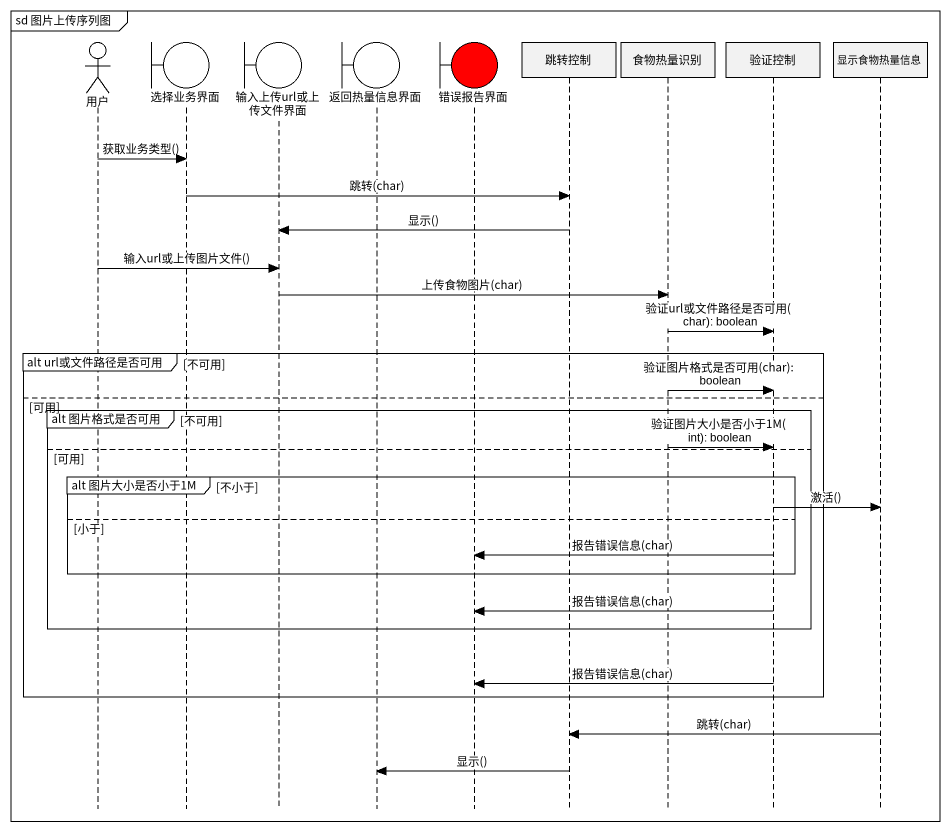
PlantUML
@startuml
mainframe sd 图片上传序列图
hide footbox
actor 用户
boundary 选择业务界面
boundary 输入上传url或上传文件界面
boundary 返回热量信息界面
boundary 错误报告界面 #FF0000
participant 跳转控制
participant 食物热量识别
participant 验证控制
participant 显示食物热量信息

用户 -> 选择业务界面 : 获取业务类型()
选择业务界面 -> 跳转控制 : 跳转(char)
跳转控制 -> 输入上传url或上传文件界面 : 显示()
用户 -> 输入上传url或上传文件界面 : 输入url或上传图片文件()
输入上传url或上传文件界面 -> 食物热量识别 : 上传食物图片(char)
食物热量识别 -> 验证控制 : 验证url或文件路径是否可用(char): boolean
group alt url或文件路径是否可用 [不可用]
  食物热量识别 -> 验证控制 : 验证图片格式是否可用(char): boolean
else 可用
  group alt 图片格式是否可用 [不可用]
    食物热量识别 -> 验证控制 : 验证图片大小是否小于1M(int): boolean
  else 可用
    group alt 图片大小是否小于1M [不小于]
      验证控制 -> 显示食物热量信息 : 激活()
    else 小于
      验证控制 -> 错误报告界面 : 报告错误信息(char)
    end
    验证控制 -> 错误报告界面 : 报告错误信息(char)
  end
  验证控制 -> 错误报告界面 : 报告错误信息(char)
end
显示食物热量信息 -> 跳转控制 : 跳转(char)
跳转控制 -> 返回热量信息界面 : 显示()
@enduml
